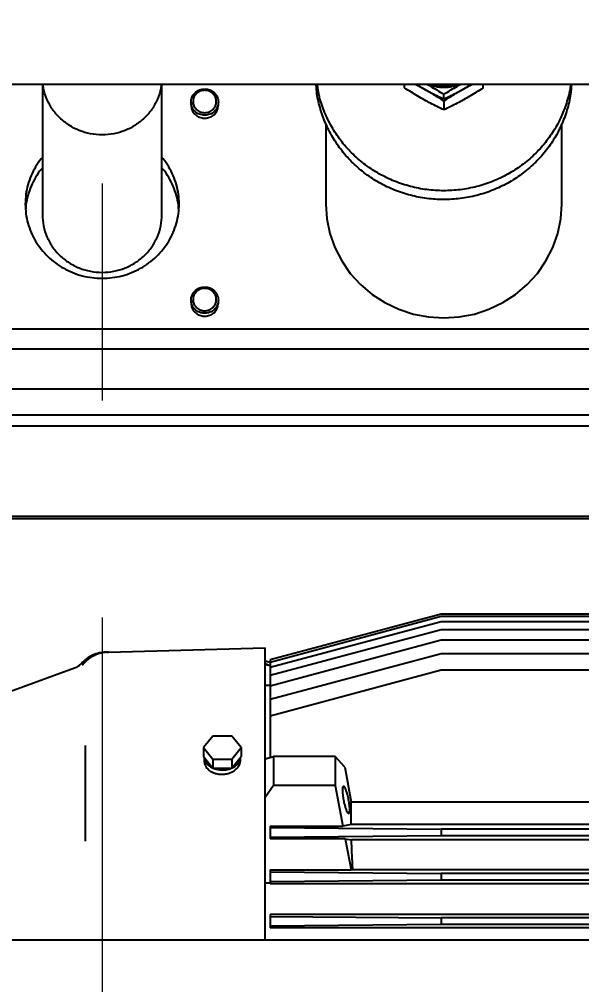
# Model space of a CAD drawing. Header units: millimetres. Extents: x 1293 to 41893, y 1011 to 26911.
# Drawn here: x 24487.8 to 24707.3, y 6709 to 7085.7 of the extents above; entities that cross this region are included whole.
import ezdxf

# ---------------------------------------------------------------- set-up
doc = ezdxf.new("R2010")
doc.units = ezdxf.units.MM
doc.header["$LTSCALE"] = 50
doc.linetypes.add('CENTERX2', pattern=[20.32, 12.7, -2.54, 2.54, -2.54])
doc.layers.add('CAPA_1', color=7, linetype='Continuous')
doc.layers.add('MAQUINAS', color=11, linetype='Continuous')
doc.styles.add('SLDTEXTSTYLE0', font='TXT', dxfattribs={"width": 0.75})
doc.dimstyles.new('SLDDIMSTYLE0', dxfattribs={"dimtxt": 100, "dimasz": 100, "dimexe": 0, "dimexo": 0.0625, "dimgap": 25, "dimtad": 2, "dimdec": 0, "dimlfac": 1.5, "dimrnd": 1e-09, "dimzin": 12, "dimdsep": 46, "dimtxsty": 'SLDTEXTSTYLE0', "dimsah": 1, "dimcen": 0.09, "dimadec": 0, "dimazin": 3, "dimtfac": 1, "dimtdec": 0, "dimtofl": 0, "dimtmove": 0, "dimatfit": 3, "dimfxl": 1, "dimfrac": 2, "dimtolj": 1, "dimtzin": 12, "dimarcsym": 0})

# ---------------------------------------------------------------- blocks, each defined once
blk = doc.blocks.new('_D_28')
at = {"layer": 'CAPA_1', "transparency": 16777216}
for p, q in [((23097.89, 7144.96), (23097.89, 9212.28)), ((25942.46, 7144.96), (25942.46, 9212.28)), ((25942.46, 9162.28), (23097.89, 9162.28))]:
    blk.add_line(p, q, dxfattribs=at)
for points in [[(23097.89, 9162.28), (23197.89, 9146.89), (23197.89, 9177.66)], [(25942.46, 9162.28), (25842.46, 9177.66), (25842.46, 9146.89)]]:
    blk.add_solid(points, dxfattribs=at)
at = {"layer": 'CAPA_1', "transparency": 16777216, "insert": (24372.4, 9291.18), "char_height": 100, "attachment_point": 1, "style": 'SLDTEXTSTYLE0'}
blk.add_mtext('4267', dxfattribs=at)

msp = doc.modelspace()

# ---------------------------------------------------------------- linework, layer by layer
at = {"color": 7, "linetype": 'Continuous', "lineweight": 25}
for p, q in [((25245.9106964, 7060.3262403), (23794.4440298, 7060.3262403)), ((24652.3987926, 6853.6378031), (24585.7321259, 6835.7745236)), ((24652.3987926, 6852.6297249), (24585.7321259, 6834.7664454)), ((24851.0640217, 6853.6378031), (24652.3987926, 6853.6378031)), ((25077.7321259, 6852.6297249), (24652.3987926, 6852.6297249)), ((24652.3987926, 6850.603252), (24585.7321259, 6832.7399726)), ((25077.7321259, 6850.603252), (24652.3987926, 6850.603252)), ((24652.3987926, 6847.5372142), (24585.7321259, 6829.6739347)), ((25077.7321259, 6847.5372142), (24652.3987926, 6847.5372142)), ((24652.3987926, 6843.3984466), (24585.7321259, 6825.5351671)), ((25077.7321259, 6843.3984466), (24652.3987926, 6843.3984466)), ((24522.6436346, 6838.8305818), (24583.7321259, 6840.4302403)), ((24583.7321259, 6726.3929069), (24583.7321259, 6840.4302403)), ((24652.3987926, 6838.1398954), (24585.7321259, 6820.2766159)), ((25077.7321259, 6838.1398954), (24652.3987926, 6838.1398954)), ((24585.7321259, 6835.7745236), (24585.7321259, 6797.7292609)), ((24509.3477237, 6832.501115), (24456.8569758, 6813.3960452)), ((24652.3987926, 6831.6977023), (24585.7321259, 6813.8344228)), ((25077.7321259, 6831.6977023), (24652.3987926, 6831.6977023)), ((24585.7321259, 6825.7635736), (24583.7321259, 6825.7635736)), ((24563.4089076, 6806.0443459), (24559.7523559, 6801.566003)), ((24570.722011, 6806.0443459), (24563.4089076, 6806.0443459)), ((24574.3785627, 6801.566003), (24570.722011, 6806.0443459)), ((24513.7321259, 6765.2988466), (24513.7321259, 6802.3634726)), ((24559.7523559, 6801.566003), (24563.4089076, 6797.08766)), ((24559.7523559, 6801.566003), (24559.7523559, 6798.0304691)), ((24570.722011, 6797.08766), (24574.3785627, 6801.566003)), ((24574.3785627, 6801.566003), (24574.3785627, 6798.0304691)), ((24559.7523559, 6798.0304691), (24563.4089076, 6793.5521261)), ((24560.0321259, 6797.6878221), (24560.0321259, 6796.1302733)), ((24563.4089076, 6797.08766), (24563.4089076, 6793.5521261)), ((24563.4089076, 6797.08766), (24570.722011, 6797.08766)), ((24570.722011, 6793.5521261), (24574.3785627, 6798.0304691)), ((24570.722011, 6797.08766), (24570.722011, 6793.5521261)), ((24574.0908893, 6797.5119241), (24573.9551725, 6797.5119241)), ((24574.0908893, 6797.6781425), (24574.0908893, 6796.1545759)), ((24583.7321259, 6797.1315439), (24587.0654593, 6798.1277389)), ((24587.0654593, 6798.1277389), (24587.0654593, 6786.8140304)), ((24611.0654593, 6798.1277389), (24587.0654593, 6798.1277389)), ((24611.0654593, 6798.1277389), (24611.0654593, 6786.8140304)), ((24614.8555045, 6793.9004927), (24611.0654593, 6798.1277389)), ((24563.4089076, 6793.5521261), (24570.722011, 6793.5521261)), ((24614.8555045, 6793.9004927), (24617.3478309, 6780.2702214)), ((24587.0654593, 6786.8140304), (24583.7321259, 6782.0999852)), ((24611.0654593, 6786.8140304), (24587.0654593, 6786.8140304)), ((24611.0654593, 6786.8140304), (24614.0825428, 6770.8901143)), ((25112.7830876, 6780.2702214), (24617.3478309, 6780.2702214)), ((24585.7321259, 6770.8901143), (24585.7321259, 6765.9703663)), ((24585.7321259, 6770.8901143), (24614.0825428, 6770.8901143)), ((24585.7321259, 6770.3416248), (24652.3987926, 6769.7178253)), ((24617.3478309, 6771.5137125), (24614.0825428, 6770.8901143)), ((25112.7830876, 6771.5137125), (24617.3478309, 6771.5137125)), ((25077.7321259, 6769.7178253), (24652.3987926, 6769.7178253)), ((24652.3987926, 6769.7178253), (24652.3987926, 6767.1426552)), ((24652.3987926, 6767.1426552), (24585.7321259, 6766.5188558)), ((24615.014681, 6765.9703663), (24585.7321259, 6765.9703663)), ((24615.014681, 6765.9703663), (24617.4761718, 6765.5319997)), ((24615.014681, 6765.9703663), (24617.3240427, 6753.7817473)), ((25112.6547467, 6765.5319997), (24617.4761718, 6765.5319997)), ((25077.7321259, 6767.1426552), (24652.3987926, 6767.1426552)), ((24513.7317956, 6765.0068543), (24513.7321259, 6765.2988466)), ((24585.7321259, 6753.7817473), (24585.7321259, 6748.4179035)), ((24585.7321259, 6753.7817473), (24617.3240427, 6753.7817473)), ((24585.7321259, 6753.0082914), (24652.3987926, 6752.384492)), ((24617.9740143, 6753.9058775), (24617.3240427, 6753.7817473)), ((25112.1569043, 6753.9058775), (24617.9740143, 6753.9058775)), ((24652.3987926, 6752.384492), (24652.3987926, 6749.8093219)), ((25077.7321259, 6752.384492), (24652.3987926, 6752.384492)), ((24585.7321259, 6748.6745226), (24583.7321259, 6748.6745226)), ((24652.3987926, 6749.8093219), (24585.7321259, 6749.1855224)), ((25144.3987926, 6748.4179035), (24585.7321259, 6748.4179035)), ((25077.7321259, 6749.8093219), (24652.3987926, 6749.8093219)), ((25144.3987926, 6736.3768761), (24585.7321259, 6736.3768761)), ((24585.7321259, 6736.3768761), (24585.7321259, 6731.2429361)), ((24585.7321259, 6735.6749581), (24652.3987926, 6735.0511586)), ((24652.3987926, 6732.4759886), (24585.7321259, 6731.8521891)), ((25077.7321259, 6735.0511586), (24652.3987926, 6735.0511586)), ((24652.3987926, 6735.0511586), (24652.3987926, 6732.4759886)), ((25077.7321259, 6732.4759886), (24652.3987926, 6732.4759886)), ((25144.3987926, 6731.2429361), (24585.7321259, 6731.2429361)), ((25245.9106964, 6726.3929069), (24072.9475298, 6726.3929069))]:
    msp.add_line(p, q, dxfattribs=at)
at = {"color": 7, "linetype": 'Continuous', "lineweight": 25, "flags": 128}
msp.add_lwpolyline([(24560.0321259, 6797.7476264), (24560.0630201, 6797.2819957), (24560.3085475, 6796.367061), (24560.7909934, 6795.5005332), (24561.4934416, 6794.7127955), (24562.3912621, 6794.0314685), (24563.4529747, 6793.4804415), (24564.6413522, 6793.0790354), (24565.9147265, 6792.8413247), (24567.228449, 6792.7756442), (24568.5364567, 6792.884297), (24569.7928866, 6793.1634733), (24570.9536843, 6793.6033843), (24571.9781488, 6794.1886054), (24572.830359, 6794.8986169), (24573.4804338, 6795.7085236), (24573.9055795, 6796.5899276), (24574.0908893, 6797.5119241)], dxfattribs=at)
at = {"color": 7, "linetype": 'Continuous', "lineweight": 25}
for points in [[(24521.66473, 6838.8049483), (24520.7573533, 6838.7277269), (24518.9425999, 6838.5732841), (24516.3597103, 6837.6407255), (24513.9816628, 6836.2674541), (24512.6936508, 6834.97974), (24512.0496448, 6834.3358829)], [(24512.0636682, 6834.3517049), (24511.6689225, 6833.9582814), (24510.8794309, 6833.1714345), (24509.8582926, 6832.7245548), (24509.3477235, 6832.5011149)]]:
    msp.add_open_spline(points, degree=3, dxfattribs=at)
for points, knots in [([(24522.5876401, 6838.8289982), (24521.6460724, 6838.7466786), (24520.4540305, 6838.6424604), (24519.0582718, 6838.2471107), (24518.3296183, 6837.999993), (24517.6002728, 6837.7027809), (24516.7707912, 6837.3059218), (24515.7998596, 6836.750394), (24514.6724089, 6835.9503782), (24513.4673026, 6834.8943335), (24512.7450168, 6834.0150291), (24512.3610485, 6833.5475894)], [0, 0, 0, 0, 0.2376831953, 0.3009112286, 0.3656231097, 0.4318203326, 0.4995044627, 0.5975066651, 0.7135798306, 0.8477385705, 1, 1, 1, 1]), ([(24521.8034381, 6838.8085805), (24521.9164232, 6838.8115391), (24522.1181858, 6838.8168225), (24522.4830783, 6838.8263775), (24522.6436346, 6838.8305818)], [0, 0, 0, 0, 0.5599901805, 1, 1, 1, 1]), ([(24522.6436346, 6838.8305818), (24522.6331742, 6838.8303018), (24522.614495, 6838.8298018), (24522.5958458, 6838.8292437), (24522.5876401, 6838.8289982)], [0, 0, 0, 0, 0.5600004419, 1, 1, 1, 1]), ([(24560.0324317, 6796.1302532), (24560.0323296, 6796.1294854), (24560.0123161, 6795.9788859), (24560.0620567, 6795.6661346), (24560.1433723, 6795.1924003), (24560.3135981, 6794.7022392), (24560.5385512, 6794.2470707), (24560.8360779, 6793.7883471), (24561.2064337, 6793.33755), (24561.6454303, 6792.9203121), (24562.2926606, 6792.4165259), (24563.1633952, 6791.9121027), (24564.3940712, 6791.4574312), (24565.6894653, 6791.1780758), (24566.6098208, 6791.156311), (24567.0654593, 6791.1455359)], [0, 0, 0, 0, 0.0002972876, 0.0583129509, 0.1193391297, 0.1833759075, 0.2504232937, 0.3028562262, 0.3752449689, 0.4484133139, 0.5004402228, 0.634642578, 0.7501593682, 0.8763119144, 1, 1, 1, 1]), ([(24567.0654593, 6791.1455359), (24567.3447528, 6791.1579692), (24567.9216431, 6791.1836505), (24568.8012717, 6791.325928), (24569.8109099, 6791.5869979), (24570.8902972, 6792.0211011), (24571.8513762, 6792.5972019), (24572.5728452, 6793.1911401), (24573.0838454, 6793.7363264), (24573.5618507, 6794.404203), (24573.9562742, 6795.2093497), (24574.0467554, 6795.8446809), (24574.0908893, 6796.1545759)], [0, 0, 0, 0, 0.0782179327, 0.1615618018, 0.2500332293, 0.3749088562, 0.4999347617, 0.5907362489, 0.6740504307, 0.7498768542, 0.8779976265, 1, 1, 1, 1]), ([(24616.363146, 6781.1571761), (24616.2987384, 6781.4798819), (24616.1580682, 6782.1846901), (24615.8847483, 6783.287106), (24615.5404804, 6784.4457705), (24615.1344034, 6785.5168425), (24614.7082398, 6786.2969554), (24614.3255625, 6786.588389), (24614.0510906, 6786.3025787), (24613.9188508, 6785.5203631), (24613.9186979, 6784.4431026), (24614.0140426, 6783.2809799), (24614.1590618, 6782.1773725), (24614.2843765, 6781.4790863), (24614.3421467, 6781.1571761)], [0, 0, 0, 0, 0.0580065038, 0.1266895757, 0.2070857584, 0.2989648061, 0.3999970921, 0.5055888305, 0.610000392, 0.7081774139, 0.796925759, 0.8749564142, 0.9423548617, 1, 1, 1, 1]), ([(24614.3421467, 6781.1571761), (24614.4065544, 6780.8344704), (24614.5472245, 6780.1296622), (24614.8205445, 6779.0272463), (24615.1648123, 6777.8685817), (24615.5708894, 6776.7975098), (24615.9970529, 6776.0173969), (24616.3797302, 6775.7259633), (24616.6542021, 6776.0117736), (24616.7864419, 6776.7939892), (24616.7865948, 6777.8712496), (24616.6912501, 6779.0333724), (24616.5462309, 6780.1369798), (24616.4209162, 6780.835266), (24616.363146, 6781.1571761)], [0, 0, 0, 0, 0.0580065038, 0.1266895757, 0.2070857584, 0.2989648061, 0.3999970921, 0.5055888305, 0.610000392, 0.7081774139, 0.796925759, 0.8749564142, 0.9423548617, 1, 1, 1, 1]), ([(24617.3478309, 6771.5137125), (24617.3315827, 6773.1912356), (24617.302568, 6776.18682), (24617.3340006, 6779.0225126), (24617.3478309, 6780.2702214)], [0, 0, 0, 0, 0.5599985915, 1, 1, 1, 1]), ([(24617.9740143, 6753.9058775), (24617.8583625, 6756.1283579), (24617.651876, 6760.0964077), (24617.5298512, 6763.8713704), (24617.4761718, 6765.5319997)], [0, 0, 0, 0, 0.5600938662, 1, 1, 1, 1])]:
    msp.add_open_spline(points, degree=3, knots=knots, dxfattribs=at)
at = {"layer": 'CAPA_1', "linetype": 'CENTERX2', "lineweight": 18, "ltscale": 0.666667}
msp.add_line((24520.1760298, 8884.2682552), (24520.1760298, 4783.8029069), dxfattribs=at)
at = {"layer": 'MAQUINAS', "linetype": 'Continuous', "lineweight": 25}
for p, q in [((24496.8426964, 7060.3262403), (24496.8426964, 7009.5029406)), ((24543.5093631, 7009.5029406), (24543.5093631, 7060.3262403)), ((24638.1760298, 7058.9367165), (24638.1760298, 7060.3262403)), ((24645.8426964, 7058.447836), (24642.3259431, 7060.3262403)), ((24664.6927831, 7060.3262403), (24661.1760298, 7058.447836)), ((24668.8426964, 7058.9367165), (24668.8426964, 7060.3262403)), ((24653.5093631, 7054.5267656), (24653.5093631, 7056.4060414)), ((24554.8426964, 7053.432478), (24554.8426964, 7052.2810784)), ((24565.5093631, 7052.2810784), (24565.5093631, 7053.432478)), ((24653.5093631, 7053.8178509), (24653.5093631, 7050.3856609)), ((24607.5093631, 7044.9188749), (24607.5093631, 7013.6440453)), ((24699.5093631, 7013.6440453), (24699.5093631, 7044.8265969)), ((24554.8426964, 6976.1584119), (24554.8426964, 6975.0070123)), ((24565.5093631, 6975.0070123), (24565.5093631, 6976.1584119)), ((24823.5093631, 6964.7781329), (24216.8426964, 6964.7781329)), ((24823.5093631, 6957.0507263), (24216.8426964, 6957.0507263)), ((24183.5093631, 6941.5215836), (24856.8426964, 6941.5215836)), ((24856.8426964, 6931.2183748), (24183.5093631, 6931.2183748)), ((24856.8426964, 6926.9047241), (24183.5093631, 6926.9047241)), ((24835.1465977, 6891.6757554), (24040.8426964, 6891.6757554)), ((24835.1465381, 6891.6736981), (24040.8426964, 6891.6736981)), ((24040.8426964, 6890.933961), (24835.1251157, 6890.933961)), ((24585.6554001, 6833.4885383), (24583.7321259, 6834.2817414)), ((24585.6554001, 6833.4885383), (24583.7321259, 6834.0007275))]:
    msp.add_line(p, q, dxfattribs=at)
at = {"layer": 'MAQUINAS', "linetype": 'Continuous', "lineweight": 25, "flags": 128}
msp.add_lwpolyline([(24607.5093631, 7013.6440453), (24607.9028995, 7007.8444288), (24609.0767751, 7002.1440453), (24611.0109046, 6996.64043), (24613.6721945, 6991.4277513), (24617.0151094, 6986.5951996), (24620.9824512, 6982.225461), (24625.5063374, 6978.3933032), (24630.5093631, 6975.1642954), (24635.9059252, 6972.5936867), (24641.603687, 6970.725461), (24647.5051583, 6969.5915843), (24653.5093631, 6969.2114573), (24659.5135679, 6969.5915843), (24665.4150392, 6970.725461), (24671.112801, 6972.5936867), (24676.5093631, 6975.1642954), (24681.5123888, 6978.3933032), (24686.036275, 6982.225461), (24690.0036168, 6986.5951996), (24693.3465317, 6991.4277513), (24696.0078216, 6996.64043), (24697.9419511, 7002.1440453), (24699.1158267, 7007.8444288), (24699.5093631, 7013.6440453)], dxfattribs=at)
at = {"layer": 'MAQUINAS', "linetype": 'Continuous', "lineweight": 25}
for points, knots in [([(24543.2199316, 7060.3262403), (24543.1789867, 7059.8049313), (24543.0225225, 7057.8128363), (24541.8347614, 7054.4881523), (24539.7120762, 7050.5613714), (24536.7788583, 7047.1253486), (24533.2236188, 7044.3039917), (24529.1626778, 7042.2079043), (24524.757529, 7040.9170528), (24520.1760298, 7040.4812036), (24515.5945305, 7040.9170528), (24511.1893817, 7042.2079043), (24507.1284407, 7044.3039917), (24503.5732013, 7047.1253486), (24500.6399834, 7050.5613714), (24498.5172981, 7054.4881523), (24497.329537, 7057.8128363), (24497.1730729, 7059.8049313), (24497.132128, 7060.3262403)], [0, 0, 0, 0, 0.0240971623, 0.092083282, 0.1600694017, 0.2280555213, 0.296041641, 0.3640277607, 0.4320138803, 0.5, 0.5679861197, 0.6359722393, 0.703958359, 0.7719444787, 0.8399305983, 0.907916718, 0.9759028377, 1, 1, 1, 1]), ([(24703.2861263, 7060.3262403), (24703.2033478, 7059.0485436), (24702.9842648, 7055.6669717), (24701.6750104, 7050.2940981), (24699.4826395, 7044.3309298), (24696.4666221, 7038.7015898), (24692.7255165, 7033.4989497), (24688.3107529, 7028.8129518), (24683.3012403, 7024.7235275), (24677.7817896, 7021.3007142), (24671.847082, 7018.6030595), (24665.5985973, 7016.6767256), (24659.1432661, 7015.5546715), (24652.5915363, 7015.2560962), (24646.0555107, 7015.7861082), (24639.6470241, 7017.135639), (24633.47572, 7019.2815974), (24627.6472193, 7022.187267), (24622.2611441, 7025.8029251), (24617.4100442, 7030.0667284), (24613.1754582, 7034.9056417), (24609.6353087, 7040.2371698), (24606.8297633, 7045.968969), (24604.8829788, 7052.0071462), (24603.8439459, 7056.8383875), (24603.7484394, 7059.6353217), (24603.7248468, 7060.3262403)], [0, 0, 0, 0, 0.0264790214, 0.07007979021, 0.11368055902, 0.15728132783, 0.20088209664, 0.24448286545, 0.28808363425, 0.33168440306, 0.37528517187, 0.41888594068, 0.46248670949, 0.5060874783, 0.5496882471, 0.59328901591, 0.63688978472, 0.68049055353, 0.72409132234, 0.76769209115, 0.81129285995, 0.85489362876, 0.89849439757, 0.94209516638, 0.98569593519, 1, 1, 1, 1]), ([(24702.9861966, 7060.3262403), (24702.9758343, 7060.2021031), (24702.7902355, 7057.9786854), (24701.6388735, 7053.7492835), (24699.4923224, 7047.7807077), (24696.4640276, 7042.1528166), (24692.7262117, 7036.9497882), (24688.3105666, 7032.2638944), (24683.3012902, 7028.1744422), (24677.7817762, 7024.7516364), (24671.8470856, 7022.0539796), (24665.5985963, 7020.1276463), (24659.1432664, 7019.0055921), (24652.5915361, 7018.7070168), (24646.0555114, 7019.2370289), (24639.6470214, 7020.5865593), (24633.4757298, 7022.7325191), (24627.6471825, 7025.6381834), (24622.2612814, 7029.2538612), (24617.4095317, 7033.5175909), (24613.177371, 7038.3567792), (24609.6281703, 7043.687281), (24606.856404, 7049.4229105), (24604.9369847, 7055.0009104), (24604.3430555, 7058.7053532), (24604.0831804, 7060.3262403)], [0, 0, 0, 0, 0.0027079268, 0.0485016037, 0.0942952805, 0.1400889574, 0.1858826342, 0.2316763111, 0.2774699879, 0.3232636648, 0.3690573416, 0.4148510185, 0.4606446953, 0.5064383722, 0.552232049, 0.5980257259, 0.6438194027, 0.6896130796, 0.7354067564, 0.7812004333, 0.8269941102, 0.872787787, 0.9185814639, 0.9643751407, 1, 1, 1, 1]), ([(24645.8426964, 7058.447836), (24645.0406068, 7058.8987388), (24643.955918, 7059.5085076), (24642.8876189, 7060.1572264), (24642.6092897, 7060.3262403)], [0, 0, 0, 0, 0.73946515299, 1, 1, 1, 1]), ([(24647.0811899, 7060.3262403), (24647.4678696, 7060.106185), (24648.7017915, 7059.4039734), (24650.8602502, 7058.0919163), (24652.5945516, 7056.9882203), (24653.5093631, 7056.4060414)], [0, 0, 0, 0, 0.1773992777, 0.5660935026, 1, 1, 1, 1]), ([(24659.6859525, 7060.3262403), (24659.5834269, 7060.2763474), (24658.8836136, 7059.9357919), (24657.4828858, 7059.5286785), (24655.5180849, 7059.1326965), (24653.5093631, 7059.0112725), (24651.5006413, 7059.1326965), (24649.5358404, 7059.5286785), (24648.1351126, 7059.9357919), (24647.4352993, 7060.2763474), (24647.3327737, 7060.3262403)], [0, 0, 0, 0, 0.0270603389, 0.1847068926, 0.3423534463, 0.5, 0.6576465537, 0.8152931074, 0.9729396611, 1, 1, 1, 1]), ([(24658.1649958, 7060.3262403), (24657.582281, 7060.1347292), (24656.079208, 7059.6407397), (24653.5093631, 7059.4697863), (24650.9395182, 7059.6407397), (24649.4364452, 7060.1347292), (24648.8537304, 7060.3262403)], [0, 0, 0, 0, 0.1938411647, 0.5, 0.8061588353, 1, 1, 1, 1]), ([(24653.5093631, 7056.4060414), (24654.4241672, 7056.9882162), (24656.1584613, 7058.0919088), (24658.3169212, 7059.4039644), (24659.5508504, 7060.1061809), (24659.9375371, 7060.3262403)], [0, 0, 0, 0, 0.4339030658, 0.82259749205, 1, 1, 1, 1]), ([(24664.4094368, 7060.3262403), (24664.1311145, 7060.1572303), (24663.0628156, 7059.5085109), (24661.9781264, 7058.8987424), (24661.1760298, 7058.447836)], [0, 0, 0, 0, 0.2605285752, 1, 1, 1, 1]), ([(24645.8426964, 7054.3067313), (24645.0231972, 7054.7715841), (24643.3463238, 7055.7227737), (24640.7780922, 7057.2792422), (24639.0627525, 7058.3718876), (24638.1760298, 7058.9367165)], [0, 0, 0, 0, 0.3158760356, 0.646350953, 1, 1, 1, 1]), ([(24653.5093631, 7054.5267656), (24652.5947077, 7054.9642785), (24650.8606955, 7055.7937196), (24648.2911025, 7057.1054205), (24646.6430554, 7058.0090141), (24645.8426964, 7058.447836)], [0, 0, 0, 0, 0.36475011258, 0.69149667954, 1, 1, 1, 1]), ([(24653.5093631, 7053.8178509), (24652.1924522, 7054.6564289), (24649.6777617, 7056.2577248), (24647.0800298, 7057.7412255), (24645.8426964, 7058.447836)], [0, 0, 0, 0, 0.52368707497, 1, 1, 1, 1]), ([(24661.1760298, 7058.447836), (24660.3756774, 7058.009018), (24658.7276374, 7057.1054288), (24656.1580453, 7055.7937255), (24654.4240259, 7054.9642817), (24653.5093631, 7054.5267656)], [0, 0, 0, 0, 0.3085006811, 0.6352470406, 1, 1, 1, 1]), ([(24661.1760298, 7058.447836), (24659.9386964, 7057.7412255), (24657.3409645, 7056.2577248), (24654.826274, 7054.6564289), (24653.5093631, 7053.8178509)], [0, 0, 0, 0, 0.476312925, 1, 1, 1, 1]), ([(24668.8426964, 7058.9367165), (24667.9559779, 7058.3718889), (24666.2406462, 7057.2792461), (24663.6724133, 7055.7227802), (24661.9955362, 7054.7715882), (24661.1760298, 7054.3067313)], [0, 0, 0, 0, 0.3536476071, 0.6841211894, 1, 1, 1, 1]), ([(24653.5093631, 7050.3856609), (24652.6228382, 7050.8097314), (24650.907881, 7051.6300836), (24648.3390161, 7052.9384617), (24646.6621819, 7053.8575593), (24645.8426964, 7054.3067313)], [0, 0, 0, 0, 0.3536476066, 0.6841211891, 1, 1, 1, 1]), ([(24661.1760298, 7054.3067313), (24660.3565515, 7053.8575631), (24658.679721, 7052.9384675), (24656.1108536, 7051.6300912), (24654.3958909, 7050.809734), (24653.5093631, 7050.3856609)], [0, 0, 0, 0, 0.315876037, 0.6463509541, 1, 1, 1, 1]), ([(24490.1760298, 7013.6440453), (24490.2255641, 7012.3796534), (24490.3246329, 7009.8508697), (24491.1215422, 7006.1225963), (24492.378728, 7002.523017), (24494.1214084, 6999.1137216), (24496.3072445, 6995.9530441), (24498.9021911, 6993.0950645), (24501.8609491, 6990.5886836), (24505.133134, 6988.4767864), (24508.6626935, 6986.795508), (24512.3892529, 6985.5736155), (24516.2490453, 6984.8320158), (24520.1760298, 6984.5833979), (24524.1030142, 6984.8320158), (24527.9628068, 6985.5736155), (24531.6893655, 6986.795508), (24535.2189278, 6988.4767864), (24538.491102, 6990.5886836), (24541.4499001, 6993.0950644), (24544.0446967, 6995.9530442), (24546.2310929, 6999.1137211), (24547.9716831, 7002.5230188), (24549.236669, 7006.1225896), (24550.0044681, 7009.8508947), (24550.2617122, 7013.6439521), (24550.0048618, 7017.4375689), (24549.2350944, 7021.1641959), (24547.9775878, 7024.7699193), (24546.2090487, 7028.1562845), (24544.6956588, 7030.5158715), (24543.6667531, 7031.6289861), (24543.5093631, 7031.7992574)], [0, 0, 0, 0, 0.034269351, 0.0685387021, 0.1028080531, 0.1370774042, 0.1713467552, 0.2056161062, 0.2398854573, 0.2741548083, 0.3084241593, 0.3426935104, 0.3769628614, 0.4112322125, 0.4455015635, 0.4797709145, 0.5140402656, 0.5483096166, 0.5825789677, 0.6168483187, 0.6511176697, 0.6853870208, 0.7196563718, 0.7539257229, 0.7881950739, 0.8224644249, 0.856733776, 0.891003127, 0.925272478, 0.9595418291, 0.9938111801, 1, 1, 1, 1]), ([(24496.8426964, 7031.7992574), (24496.6853043, 7031.6289861), (24495.6563847, 7030.5158715), (24494.1434733, 7028.156285), (24492.3728178, 7024.7699176), (24491.1231183, 7021.1642026), (24490.3242389, 7017.4375439), (24490.2254328, 7014.9085449), (24490.1760298, 7013.6440453)], [0, 0, 0, 0, 0.0348596042, 0.2278876834, 0.4209157625, 0.6139438417, 0.8069719208, 1, 1, 1, 1]), ([(24496.8426964, 7027.6581527), (24496.6853001, 7027.4878818), (24495.6563532, 7026.37477), (24494.1443802, 7024.0150872), (24492.3695745, 7020.629146), (24491.1351848, 7017.0218584), (24490.4354088, 7013.9800143), (24490.3447688, 7012.1451714), (24490.3165283, 7011.573493)], [0, 0, 0, 0, 0.0389783762, 0.2548133304, 0.4706482847, 0.686483239, 0.9023181933, 1, 1, 1, 1]), ([(24550.0355312, 7011.573493), (24550.0072907, 7012.1451714), (24549.9166507, 7013.9800143), (24549.2168748, 7017.0218584), (24547.9824851, 7020.629146), (24546.2076794, 7024.0150872), (24544.6957063, 7026.37477), (24543.6667594, 7027.4878818), (24543.5093631, 7027.6581527)], [0, 0, 0, 0, 0.0976818067, 0.313516761, 0.5293517153, 0.7451866696, 0.9610216238, 1, 1, 1, 1]), ([(24583.7321259, 6835.3032481), (24584.4227577, 6835.2066388), (24585.134463, 6835.1070816), (24585.7661428, 6834.7899618), (24585.7848468, 6834.7805719)], [0, 0, 0, 0, 0.9703900082, 1, 1, 1, 1])]:
    msp.add_open_spline(points, degree=3, knots=knots, dxfattribs=at)
for points in [[(24560.1760298, 7048.2808736), (24559.477992, 7048.3583103), (24558.0819165, 7048.5131838), (24556.306613, 7049.7044882), (24555.1203931, 7051.407325), (24554.7038481, 7053.432478), (24555.1203931, 7055.4576311), (24556.306613, 7057.1604678), (24558.0819165, 7058.3517723), (24559.477992, 7058.5066457), (24560.1760298, 7058.5840824)], [(24560.1760298, 7058.0057335), (24560.7670147, 7057.9401761), (24561.9489846, 7057.8090615), (24563.4520231, 7056.8004062), (24564.4563213, 7055.3589193), (24564.808984, 7053.6436067), (24564.4563213, 7051.9318061), (24563.4520231, 7050.4797832), (24561.9489846, 7049.5097599), (24560.1760298, 7049.1690959), (24558.4030749, 7049.5097599), (24556.9000364, 7050.4797832), (24555.8957382, 7051.9318061), (24555.5430756, 7053.6436067), (24555.8957382, 7055.3589193), (24556.9000364, 7056.8004062), (24558.4030749, 7057.8090615), (24559.5850448, 7057.9401761), (24560.1760298, 7058.0057335)], [(24560.1760298, 7058.5840824), (24560.8740675, 7058.5066457), (24562.270143, 7058.3517723), (24564.0454465, 7057.1604678), (24565.2316664, 7055.4576311), (24565.6482114, 7053.432478), (24565.2316664, 7051.407325), (24564.0454465, 7049.7044882), (24562.270143, 7048.5131838), (24560.8740675, 7048.3583103), (24560.1760298, 7048.2808736)], [(24554.8426964, 7052.2810784), (24554.9228648, 7051.6060274), (24555.0832016, 7050.2559253), (24556.3165307, 7048.5530886), (24558.0794371, 7047.3617841), (24559.4771655, 7047.2069107), (24560.1760298, 7047.129474)], [(24560.1760298, 7047.129474), (24560.874894, 7047.2069107), (24562.2726225, 7047.3617841), (24564.0355288, 7048.5530886), (24565.2688579, 7050.2559253), (24565.4291947, 7051.6060274), (24565.5093631, 7052.2810784)], [(24496.8426964, 7009.5029406), (24496.9295364, 7008.0278266), (24497.1032163, 7005.0775985), (24498.4906779, 7000.8223198), (24500.6471162, 6996.9006325), (24503.5712901, 6993.4632448), (24507.1289527, 6990.6422536), (24511.1892452, 6988.5460681), (24515.5945646, 6987.2552434), (24520.1760298, 6986.8193853), (24524.7574949, 6987.2552434), (24529.1628143, 6988.5460681), (24533.2231069, 6990.6422536), (24536.7807694, 6993.4632448), (24539.7049433, 6996.9006325), (24541.8613816, 7000.8223198), (24543.2488433, 7005.0775985), (24543.4225232, 7008.0278266), (24543.5093631, 7009.5029406)], [(24560.1760298, 6971.0068075), (24559.477992, 6971.0842442), (24558.0819165, 6971.2391177), (24556.306613, 6972.4304221), (24555.1203931, 6974.1332589), (24554.7038481, 6976.1584119), (24555.1203931, 6978.183565), (24556.306613, 6979.8864017), (24558.0819165, 6981.0777062), (24559.477992, 6981.2325796), (24560.1760298, 6981.3100163)], [(24560.1760298, 6980.7316674), (24560.7670147, 6980.66611), (24561.9489846, 6980.5349954), (24563.4520231, 6979.5263401), (24564.4563213, 6978.0848532), (24564.808984, 6976.3695406), (24564.4563213, 6974.65774), (24563.4520231, 6973.2057171), (24561.9489846, 6972.2356938), (24560.1760298, 6971.8950297), (24558.4030749, 6972.2356938), (24556.9000364, 6973.2057171), (24555.8957382, 6974.65774), (24555.5430756, 6976.3695406), (24555.8957382, 6978.0848532), (24556.9000364, 6979.5263401), (24558.4030749, 6980.5349954), (24559.5850448, 6980.66611), (24560.1760298, 6980.7316674)], [(24560.1760298, 6981.3100163), (24560.8740675, 6981.2325796), (24562.270143, 6981.0777062), (24564.0454465, 6979.8864017), (24565.2316664, 6978.183565), (24565.6482114, 6976.1584119), (24565.2316664, 6974.1332589), (24564.0454465, 6972.4304221), (24562.270143, 6971.2391177), (24560.8740675, 6971.0842442), (24560.1760298, 6971.0068075)], [(24554.8426964, 6975.0070123), (24554.9228648, 6974.3319613), (24555.0832016, 6972.9818592), (24556.3165307, 6971.2790225), (24558.0794371, 6970.087718), (24559.4771655, 6969.9328446), (24560.1760298, 6969.8554079)], [(24560.1760298, 6969.8554079), (24560.874894, 6969.9328446), (24562.2726225, 6970.087718), (24564.0355288, 6971.2790225), (24565.2688579, 6972.9818592), (24565.4291947, 6974.3319613), (24565.5093631, 6975.0070123)]]:
    msp.add_open_spline(points, degree=3, dxfattribs=at)

# ---------------------------------------------------------------- dimensions: what is measured, and where the dimension line sits
at = {"layer": 'CAPA_1'}
dim = msp.add_linear_dim(base=(23097.8900298, 9162.2750488), p1=(25942.4620298, 7081.4622403), p2=(23097.8900298, 7081.4622403), dimstyle='SLDDIMSTYLE0', dxfattribs=at)
dim.commit()
dim.dimension.update_dxf_attribs({"geometry": '_D_28', "text_midpoint": (24520.1760298, 9162.2750488), "dimtype": 160})

doc.saveas('drawing.dxf')
